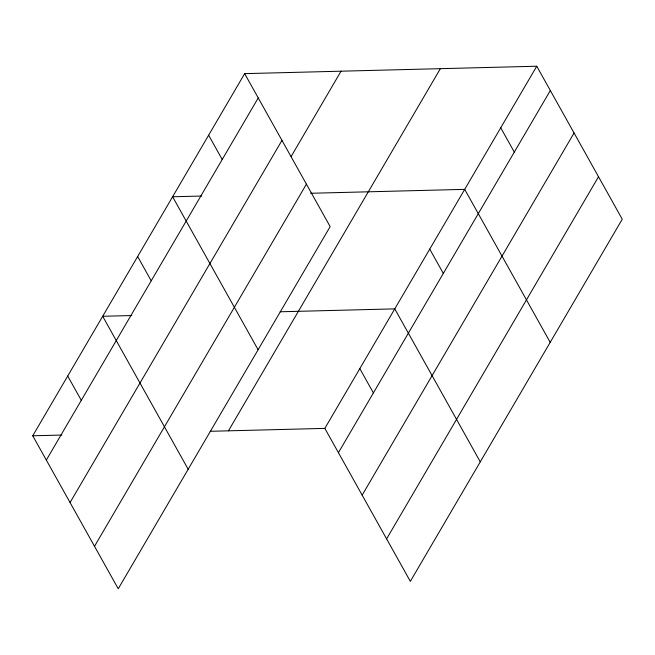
<?xml version="1.0" encoding="UTF-8"?>
<svg xmlns="http://www.w3.org/2000/svg" width="655" height="655" viewBox="0 0 655 655"><rect width="100%" height="100%" fill="white"/><g stroke="black" fill="none" stroke-linecap="round" stroke-linejoin="round"><path stroke-width="0.98" d="M244.659 73.638L330.153 226.614L118.244 588.771L32.75 435.788L244.659 73.638L536.756 66.229L622.25 219.212L410.341 581.362L324.847 428.386L536.756 66.229M46.325 460.088L258.234 97.931M70.06 502.549L281.961 140.399M291.131 156.512L341.05 71.198M94.516 546.303L306.417 184.153M228.456 430.826L440.365 68.677M338.43 452.679L550.331 90.529M362.158 495.139L574.067 132.99M386.614 538.893L598.514 176.744M201.724 196.033L172.609 196.77L258.103 349.745M310.552 193.274L464.706 189.361L550.2 342.344M131.794 315.546L102.679 316.283L188.173 469.258M280.144 311.78L394.777 308.873L480.271 461.849M32.75 435.788L61.865 435.051M210.214 431.293L324.847 428.386M500.731 127.799L514.306 152.091M429.745 249.121L443.32 273.413M359.816 368.626L373.391 392.918M208.634 135.208L222.209 159.501M137.64 256.523L151.223 280.823M67.711 376.035L81.294 400.328"/></g></svg>
